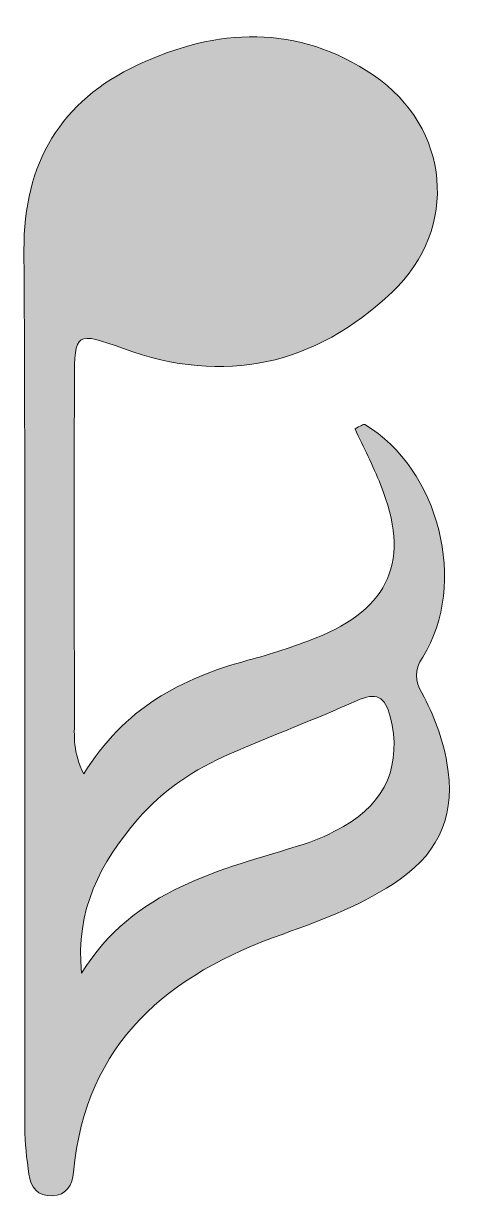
# Model space of a CAD drawing. Header units: inches. Extents: x 44.6 to 55.8, y -64.8 to -35.2.
import ezdxf

# ---------------------------------------------------------------- set-up
doc = ezdxf.new("R2010")
doc.units = ezdxf.units.IN
doc.header["$MEASUREMENT"] = 0
doc.layers.add('Layer 1', color=7, linetype='Continuous')

msp = doc.modelspace()

# ---------------------------------------------------------------- hatches: boundary and pattern name
at = {"layer": 'Layer 1', "true_color": 0x231f20}
h = msp.add_hatch(color=250, dxfattribs=at)
edge = h.paths.add_edge_path()
edge.add_spline(control_points=[(46.096, -54.127), (47.097, -52.481), (48.55, -51.709), (50.232, -51.262), (50.806, -51.11), (51.374, -50.924), (51.925, -50.706), (53.821, -49.954), (54.338, -48.734), (53.573, -46.83), (53.381, -46.35), (53.145, -45.891), (52.93, -45.424), (53.064, -45.364), (53.143, -45.3), (53.174, -45.319), (55.046, -46.425), (55.79, -49.346), (54.635, -51.179), (54.419, -51.524), (54.439, -51.775), (54.611, -52.083), (54.92, -52.636), (55.133, -53.222), (55.246, -53.846), (55.464, -55.071), (55.101, -56.058), (54.067, -56.779), (53.163, -57.411), (52.138, -57.801), (51.115, -58.163), (48.223, -59.183), (46.139, -60.882), (45.837, -64.166), (45.806, -64.495), (45.658, -64.746), (45.298, -64.763), (44.936, -64.781), (44.754, -64.546), (44.71, -64.219), (44.657, -63.827), (44.606, -63.431), (44.606, -63.036), (44.601, -55.668), (44.627, -48.298), (44.586, -40.929), (44.574, -38.721), (45.519, -37.157), (47.453, -36.251), (49.441, -35.32), (51.481, -35.206), (53.393, -36.512), (55.329, -37.833), (55.564, -40.366), (53.863, -41.98), (51.92, -43.825), (49.638, -44.333), (47.093, -43.403), (45.91, -42.971), (45.858, -42.985), (45.857, -44.212), (45.852, -47.053), (45.854, -49.896), (45.858, -52.738), (45.858, -53.162), (45.815, -53.597), (46.096, -54.127)], knot_values=[0, 0, 0, 0, 1, 1, 1, 2, 2, 2, 3, 3, 3, 4, 4, 4, 5, 5, 5, 6, 6, 6, 7, 7, 7, 8, 8, 8, 9, 9, 9, 10, 10, 10, 11, 11, 11, 12, 12, 12, 13, 13, 13, 14, 14, 14, 15, 15, 15, 16, 16, 16, 17, 17, 17, 18, 18, 18, 19, 19, 19, 20, 20, 20, 21, 21, 21, 22, 22, 22, 22], degree=3, periodic=1)
edge = h.paths.add_edge_path()
edge.add_spline(control_points=[(46.038, -59.15), (47.343, -57.022), (49.54, -56.548), (51.644, -55.899), (51.988, -55.791), (52.32, -55.627), (52.635, -55.452), (53.716, -54.851), (54.119, -53.861), (53.816, -52.681), (53.687, -52.175), (53.467, -52.056), (52.969, -52.281), (51.916, -52.755), (50.833, -53.161), (49.774, -53.619), (48.886, -54.004), (48.083, -54.538), (47.452, -55.271), (46.521, -56.355), (45.871, -57.565), (46.038, -59.15)], knot_values=[0, 0, 0, 0, 1, 1, 1, 2, 2, 2, 3, 3, 3, 4, 4, 4, 5, 5, 5, 6, 6, 6, 7, 7, 7, 7], degree=3, periodic=1)

# ---------------------------------------------------------------- linework, layer by layer
at = {"layer": 'Layer 1', "lineweight": 0}
for points, knots in [([(46.096, -54.127), (47.097, -52.481), (48.55, -51.709), (50.232, -51.262), (50.806, -51.11), (51.374, -50.924), (51.925, -50.706), (53.821, -49.954), (54.338, -48.734), (53.573, -46.83), (53.381, -46.35), (53.145, -45.891), (52.93, -45.424), (53.064, -45.364), (53.143, -45.3), (53.174, -45.319), (55.046, -46.425), (55.79, -49.346), (54.635, -51.179), (54.419, -51.524), (54.439, -51.775), (54.611, -52.083), (54.92, -52.636), (55.133, -53.222), (55.246, -53.846), (55.464, -55.071), (55.101, -56.058), (54.067, -56.779), (53.163, -57.411), (52.138, -57.801), (51.115, -58.163), (48.223, -59.183), (46.139, -60.882), (45.837, -64.166), (45.806, -64.495), (45.658, -64.746), (45.298, -64.763), (44.936, -64.781), (44.754, -64.546), (44.71, -64.219), (44.657, -63.827), (44.606, -63.431), (44.606, -63.036), (44.601, -55.668), (44.627, -48.298), (44.586, -40.929), (44.574, -38.721), (45.519, -37.157), (47.453, -36.251), (49.441, -35.32), (51.481, -35.206), (53.393, -36.512), (55.329, -37.833), (55.564, -40.366), (53.863, -41.98), (51.92, -43.825), (49.638, -44.333), (47.093, -43.403), (45.91, -42.971), (45.858, -42.985), (45.857, -44.212), (45.852, -47.053), (45.854, -49.896), (45.858, -52.738), (45.858, -53.162), (45.815, -53.597), (46.096, -54.127)], [0, 0, 0, 0, 1, 1, 1, 2, 2, 2, 3, 3, 3, 4, 4, 4, 5, 5, 5, 6, 6, 6, 7, 7, 7, 8, 8, 8, 9, 9, 9, 10, 10, 10, 11, 11, 11, 12, 12, 12, 13, 13, 13, 14, 14, 14, 15, 15, 15, 16, 16, 16, 17, 17, 17, 18, 18, 18, 19, 19, 19, 20, 20, 20, 21, 21, 21, 22, 22, 22, 22]), ([(46.038, -59.15), (47.343, -57.022), (49.54, -56.548), (51.644, -55.899), (51.988, -55.791), (52.32, -55.627), (52.635, -55.452), (53.716, -54.851), (54.119, -53.861), (53.816, -52.681), (53.687, -52.175), (53.467, -52.056), (52.969, -52.281), (51.916, -52.755), (50.833, -53.161), (49.774, -53.619), (48.886, -54.004), (48.083, -54.538), (47.452, -55.271), (46.521, -56.355), (45.871, -57.565), (46.038, -59.15)], [0, 0, 0, 0, 1, 1, 1, 2, 2, 2, 3, 3, 3, 4, 4, 4, 5, 5, 5, 6, 6, 6, 7, 7, 7, 7])]:
    msp.add_open_spline(points, degree=3, knots=knots, dxfattribs=at)

doc.saveas('drawing.dxf')
